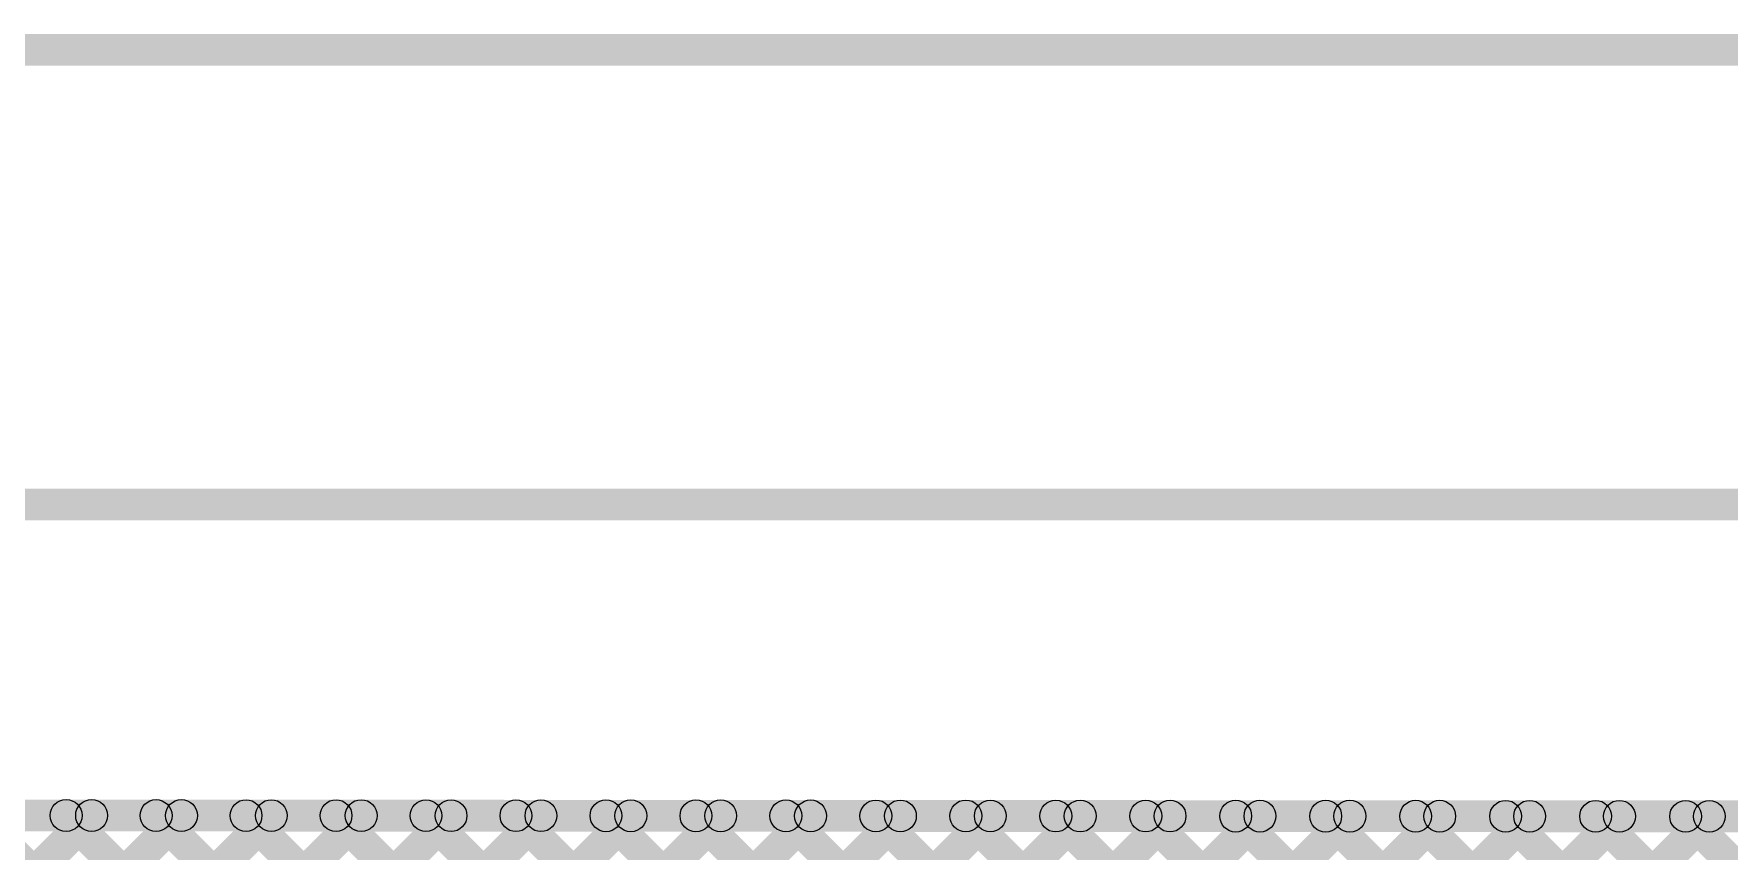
# Model space of a CAD drawing. Header units: millimetres. Extents: x -0.22 to 4.11, y -0.25 to 2.01.
# Drawn here: x 0.298 to 0.831, y 1.734 to 1.991 of the extents above; entities that cross this region are included whole.
import ezdxf

# ---------------------------------------------------------------- set-up
doc = ezdxf.new("R2010")
doc.units = ezdxf.units.MM
doc.header["$MEASUREMENT"] = 0
for name, color, linetype in [('BottomLayer', 5, 'Continuous'), ('Mechanical1', 6, 'Continuous'), ('Mechanical2', 216, 'Continuous'), ('TopLayer', 1, 'Continuous')]:
    doc.layers.add(name, color=color, linetype=linetype)

msp = doc.modelspace()

# ---------------------------------------------------------------- hatches: boundary and pattern name
at = {"layer": 'BottomLayer'}
for points in [[(0.08037, 1.74045), (0.08038, 1.75045), (1.41984, 1.74976), (1.41984, 1.73976)], [(0.08037, 1.74045), (0.08038, 1.75045), (1.41984, 1.74976), (1.41984, 1.73976)], [(0.01407, 1.43644), (0.007, 1.44351), (0.31235, 1.74887), (0.31942, 1.7418)], [(0.01407, 1.43644), (0.007, 1.44351), (0.31235, 1.74887), (0.31942, 1.7418)], [(0.01407, 1.40816), (0.007, 1.41523), (0.34062, 1.74885), (0.34769, 1.74178)], [(0.01407, 1.40816), (0.007, 1.41523), (0.34062, 1.74885), (0.34769, 1.74178)], [(0.01407, 1.37987), (0.007, 1.38694), (0.36889, 1.74884), (0.37596, 1.74177)], [(0.01407, 1.37987), (0.007, 1.38694), (0.36889, 1.74884), (0.37596, 1.74177)], [(0.01407, 1.35159), (0.007, 1.35866), (0.39716, 1.74882), (0.40423, 1.74175)], [(0.01407, 1.35159), (0.007, 1.35866), (0.39716, 1.74882), (0.40423, 1.74175)], [(0.01407, 1.3233), (0.007, 1.33038), (0.42543, 1.74881), (0.4325, 1.74174)], [(0.01407, 1.3233), (0.007, 1.33038), (0.42543, 1.74881), (0.4325, 1.74174)], [(0.01407, 1.29502), (0.007, 1.30209), (0.4537, 1.74879), (0.46077, 1.74172)], [(0.01407, 1.29502), (0.007, 1.30209), (0.4537, 1.74879), (0.46077, 1.74172)], [(0.01407, 1.26674), (0.007, 1.27381), (0.48197, 1.74878), (0.48904, 1.74171)], [(0.01407, 1.26674), (0.007, 1.27381), (0.48197, 1.74878), (0.48904, 1.74171)], [(0.01407, 1.23845), (0.007, 1.24552), (0.51024, 1.74876), (0.51731, 1.74169)], [(0.01407, 1.23845), (0.007, 1.24552), (0.51024, 1.74876), (0.51731, 1.74169)], [(0.01407, 1.21017), (0.007, 1.21724), (0.53851, 1.74875), (0.54558, 1.74168)], [(0.01407, 1.21017), (0.007, 1.21724), (0.53851, 1.74875), (0.54558, 1.74168)], [(0.01407, 1.18188), (0.007, 1.18895), (0.56678, 1.74873), (0.57385, 1.74166)], [(0.01407, 1.18188), (0.007, 1.18895), (0.56678, 1.74873), (0.57385, 1.74166)], [(0.01407, 1.1536), (0.007, 1.16067), (0.59505, 1.74872), (0.60212, 1.74165)], [(0.01407, 1.1536), (0.007, 1.16067), (0.59505, 1.74872), (0.60212, 1.74165)], [(0.01407, 1.12531), (0.007, 1.13239), (0.62332, 1.7487), (0.63039, 1.74163)], [(0.01407, 1.12531), (0.007, 1.13239), (0.62332, 1.7487), (0.63039, 1.74163)], [(0.01407, 1.09703), (0.007, 1.1041), (0.65159, 1.74869), (0.65866, 1.74162)], [(0.01407, 1.09703), (0.007, 1.1041), (0.65159, 1.74869), (0.65866, 1.74162)], [(0.01407, 1.06875), (0.007, 1.07582), (0.67986, 1.74868), (0.68693, 1.7416)], [(0.01407, 1.06875), (0.007, 1.07582), (0.67986, 1.74868), (0.68693, 1.7416)], [(0.01407, 1.04046), (0.007, 1.04753), (0.70812, 1.74866), (0.7152, 1.74159)], [(0.01407, 1.04046), (0.007, 1.04753), (0.70812, 1.74866), (0.7152, 1.74159)], [(0.01407, 1.01218), (0.007, 1.01925), (0.73639, 1.74865), (0.74347, 1.74157)], [(0.01407, 1.01218), (0.007, 1.01925), (0.73639, 1.74865), (0.74347, 1.74157)], [(0.01407, 0.98389), (0.007, 0.99096), (0.76466, 1.74863), (0.77174, 1.74156)], [(0.01407, 0.98389), (0.007, 0.99096), (0.76466, 1.74863), (0.77174, 1.74156)], [(0.27605, 1.74181), (0.28312, 1.74889), (0.56613, 1.46588), (0.55906, 1.45881)], [(0.27605, 1.74181), (0.28312, 1.74889), (0.56613, 1.46588), (0.55906, 1.45881)], [(0.30435, 1.7418), (0.31142, 1.74887), (0.56613, 1.49417), (0.55906, 1.4871)], [(0.30435, 1.7418), (0.31142, 1.74887), (0.56613, 1.49417), (0.55906, 1.4871)], [(0.33265, 1.74178), (0.33972, 1.74886), (0.58914, 1.49944), (0.58206, 1.49237)], [(0.33265, 1.74178), (0.33972, 1.74886), (0.58914, 1.49944), (0.58206, 1.49237)], [(0.36095, 1.74177), (0.36802, 1.74884), (0.61751, 1.49935), (0.61044, 1.49228)], [(0.36095, 1.74177), (0.36802, 1.74884), (0.61751, 1.49935), (0.61044, 1.49228)], [(0.38925, 1.74176), (0.39632, 1.74883), (0.64579, 1.49935), (0.63872, 1.49228)], [(0.38925, 1.74176), (0.39632, 1.74883), (0.64579, 1.49935), (0.63872, 1.49228)], [(0.41755, 1.74174), (0.42462, 1.74881), (0.67408, 1.49935), (0.66701, 1.49228)], [(0.41755, 1.74174), (0.42462, 1.74881), (0.67408, 1.49935), (0.66701, 1.49228)], [(0.44585, 1.74173), (0.45292, 1.7488), (0.74069, 1.46103), (0.73362, 1.45395)], [(0.44585, 1.74173), (0.45292, 1.7488), (0.74069, 1.46103), (0.73362, 1.45395)], [(0.47415, 1.74171), (0.48122, 1.74878), (0.76897, 1.46103), (0.7619, 1.45395)], [(0.47415, 1.74171), (0.48122, 1.74878), (0.76897, 1.46103), (0.7619, 1.45395)], [(0.50244, 1.7417), (0.50952, 1.74877), (0.79726, 1.46103), (0.79019, 1.45395)], [(0.50244, 1.7417), (0.50952, 1.74877), (0.79726, 1.46103), (0.79019, 1.45395)], [(0.51241, 1.45395), (0.50534, 1.46103), (0.79293, 1.74862), (0.8, 1.74155)], [(0.51241, 1.45395), (0.50534, 1.46103), (0.79293, 1.74862), (0.8, 1.74155)], [(0.53074, 1.74168), (0.53781, 1.74875), (0.82554, 1.46103), (0.81847, 1.45395)], [(0.53074, 1.74168), (0.53781, 1.74875), (0.82554, 1.46103), (0.81847, 1.45395)], [(0.55904, 1.74167), (0.56611, 1.74874), (0.85383, 1.46103), (0.84676, 1.45395)], [(0.55904, 1.74167), (0.56611, 1.74874), (0.85383, 1.46103), (0.84676, 1.45395)], [(0.57911, 1.49237), (0.57204, 1.49944), (0.8212, 1.7486), (0.82827, 1.74153)], [(0.57911, 1.49237), (0.57204, 1.49944), (0.8212, 1.7486), (0.82827, 1.74153)], [(0.58734, 1.74165), (0.59441, 1.74872), (0.88211, 1.46103), (0.87504, 1.45395)], [(0.58734, 1.74165), (0.59441, 1.74872), (0.88211, 1.46103), (0.87504, 1.45395)], [(0.61564, 1.74164), (0.62271, 1.74871), (0.9104, 1.46103), (0.90332, 1.45395)], [(0.61564, 1.74164), (0.62271, 1.74871), (0.9104, 1.46103), (0.90332, 1.45395)], [(0.64394, 1.74162), (0.65101, 1.74869), (0.93868, 1.46103), (0.93161, 1.45395)], [(0.64394, 1.74162), (0.65101, 1.74869), (0.93868, 1.46103), (0.93161, 1.45395)], [(0.67224, 1.74161), (0.67931, 1.74868), (0.96696, 1.46103), (0.95989, 1.45395)], [(0.67224, 1.74161), (0.67931, 1.74868), (0.96696, 1.46103), (0.95989, 1.45395)], [(0.70054, 1.74159), (0.70761, 1.74866), (0.99525, 1.46103), (0.98818, 1.45395)], [(0.70054, 1.74159), (0.70761, 1.74866), (0.99525, 1.46103), (0.98818, 1.45395)], [(0.72884, 1.74158), (0.73591, 1.74865), (1.02353, 1.46103), (1.01646, 1.45395)], [(0.72884, 1.74158), (0.73591, 1.74865), (1.02353, 1.46103), (1.01646, 1.45395)], [(0.75714, 1.74156), (0.76421, 1.74864), (1.05182, 1.46103), (1.04475, 1.45395)], [(0.75714, 1.74156), (0.76421, 1.74864), (1.05182, 1.46103), (1.04475, 1.45395)], [(0.78543, 1.74155), (0.79251, 1.74862), (1.0801, 1.46103), (1.07303, 1.45395)], [(0.78543, 1.74155), (0.79251, 1.74862), (1.0801, 1.46103), (1.07303, 1.45395)], [(0.81373, 1.74153), (0.8208, 1.74861), (1.10839, 1.46103), (1.10131, 1.45395)], [(0.81373, 1.74153), (0.8208, 1.74861), (1.10839, 1.46103), (1.10131, 1.45395)]]:
    msp.add_hatch(color=5, dxfattribs=at).paths.add_polyline_path(points)
h = msp.add_hatch(color=5, dxfattribs=at)
edge = h.paths.add_edge_path()
edge.add_arc((0.30789, 1.74534), 0.005, 0, 360)
h = msp.add_hatch(color=5, dxfattribs=at)
edge = h.paths.add_edge_path()
edge.add_arc((0.30789, 1.74534), 0.005, 0, 360)
h = msp.add_hatch(color=5, dxfattribs=at)
edge = h.paths.add_edge_path()
edge.add_arc((0.31589, 1.74533), 0.005, 0, 360)
h = msp.add_hatch(color=5, dxfattribs=at)
edge = h.paths.add_edge_path()
edge.add_arc((0.31589, 1.74533), 0.005, 0, 360)
h = msp.add_hatch(color=5, dxfattribs=at)
edge = h.paths.add_edge_path()
edge.add_arc((0.33619, 1.74532), 0.005, 0, 360)
h = msp.add_hatch(color=5, dxfattribs=at)
edge = h.paths.add_edge_path()
edge.add_arc((0.33619, 1.74532), 0.005, 0, 360)
h = msp.add_hatch(color=5, dxfattribs=at)
edge = h.paths.add_edge_path()
edge.add_arc((0.34416, 1.74532), 0.005, 0, 360)
h = msp.add_hatch(color=5, dxfattribs=at)
edge = h.paths.add_edge_path()
edge.add_arc((0.34416, 1.74532), 0.005, 0, 360)
h = msp.add_hatch(color=5, dxfattribs=at)
edge = h.paths.add_edge_path()
edge.add_arc((0.36449, 1.74531), 0.005, 0, 360)
h = msp.add_hatch(color=5, dxfattribs=at)
edge = h.paths.add_edge_path()
edge.add_arc((0.36449, 1.74531), 0.005, 0, 360)
h = msp.add_hatch(color=5, dxfattribs=at)
edge = h.paths.add_edge_path()
edge.add_arc((0.37243, 1.7453), 0.005, 0, 360)
h = msp.add_hatch(color=5, dxfattribs=at)
edge = h.paths.add_edge_path()
edge.add_arc((0.37243, 1.7453), 0.005, 0, 360)
h = msp.add_hatch(color=5, dxfattribs=at)
edge = h.paths.add_edge_path()
edge.add_arc((0.39278, 1.74529), 0.005, 0, 360)
h = msp.add_hatch(color=5, dxfattribs=at)
edge = h.paths.add_edge_path()
edge.add_arc((0.39278, 1.74529), 0.005, 0, 360)
h = msp.add_hatch(color=5, dxfattribs=at)
edge = h.paths.add_edge_path()
edge.add_arc((0.40069, 1.74529), 0.005, 0, 360)
h = msp.add_hatch(color=5, dxfattribs=at)
edge = h.paths.add_edge_path()
edge.add_arc((0.40069, 1.74529), 0.005, 0, 360)
h = msp.add_hatch(color=5, dxfattribs=at)
edge = h.paths.add_edge_path()
edge.add_arc((0.42108, 1.74528), 0.005, 0, 360)
h = msp.add_hatch(color=5, dxfattribs=at)
edge = h.paths.add_edge_path()
edge.add_arc((0.42108, 1.74528), 0.005, 0, 360)
h = msp.add_hatch(color=5, dxfattribs=at)
edge = h.paths.add_edge_path()
edge.add_arc((0.42896, 1.74527), 0.005, 0, 360)
h = msp.add_hatch(color=5, dxfattribs=at)
edge = h.paths.add_edge_path()
edge.add_arc((0.42896, 1.74527), 0.005, 0, 360)
h = msp.add_hatch(color=5, dxfattribs=at)
edge = h.paths.add_edge_path()
edge.add_arc((0.44938, 1.74526), 0.005, 0, 360)
h = msp.add_hatch(color=5, dxfattribs=at)
edge = h.paths.add_edge_path()
edge.add_arc((0.44938, 1.74526), 0.005, 0, 360)
h = msp.add_hatch(color=5, dxfattribs=at)
edge = h.paths.add_edge_path()
edge.add_arc((0.45723, 1.74526), 0.005, 0, 360)
h = msp.add_hatch(color=5, dxfattribs=at)
edge = h.paths.add_edge_path()
edge.add_arc((0.45723, 1.74526), 0.005, 0, 360)
h = msp.add_hatch(color=5, dxfattribs=at)
edge = h.paths.add_edge_path()
edge.add_arc((0.47768, 1.74525), 0.005, 0, 360)
h = msp.add_hatch(color=5, dxfattribs=at)
edge = h.paths.add_edge_path()
edge.add_arc((0.47768, 1.74525), 0.005, 0, 360)
h = msp.add_hatch(color=5, dxfattribs=at)
edge = h.paths.add_edge_path()
edge.add_arc((0.4855, 1.74524), 0.005, 0, 360)
h = msp.add_hatch(color=5, dxfattribs=at)
edge = h.paths.add_edge_path()
edge.add_arc((0.4855, 1.74524), 0.005, 0, 360)
h = msp.add_hatch(color=5, dxfattribs=at)
edge = h.paths.add_edge_path()
edge.add_arc((0.50598, 1.74523), 0.005, 0, 360)
h = msp.add_hatch(color=5, dxfattribs=at)
edge = h.paths.add_edge_path()
edge.add_arc((0.50598, 1.74523), 0.005, 0, 360)
h = msp.add_hatch(color=5, dxfattribs=at)
edge = h.paths.add_edge_path()
edge.add_arc((0.51377, 1.74523), 0.005, 0, 360)
h = msp.add_hatch(color=5, dxfattribs=at)
edge = h.paths.add_edge_path()
edge.add_arc((0.51377, 1.74523), 0.005, 0, 360)
h = msp.add_hatch(color=5, dxfattribs=at)
edge = h.paths.add_edge_path()
edge.add_arc((0.53428, 1.74522), 0.005, 0, 360)
h = msp.add_hatch(color=5, dxfattribs=at)
edge = h.paths.add_edge_path()
edge.add_arc((0.53428, 1.74522), 0.005, 0, 360)
h = msp.add_hatch(color=5, dxfattribs=at)
edge = h.paths.add_edge_path()
edge.add_arc((0.54204, 1.74521), 0.005, 0, 360)
h = msp.add_hatch(color=5, dxfattribs=at)
edge = h.paths.add_edge_path()
edge.add_arc((0.54204, 1.74521), 0.005, 0, 360)
h = msp.add_hatch(color=5, dxfattribs=at)
edge = h.paths.add_edge_path()
edge.add_arc((0.56258, 1.7452), 0.005, 0, 360)
h = msp.add_hatch(color=5, dxfattribs=at)
edge = h.paths.add_edge_path()
edge.add_arc((0.56258, 1.7452), 0.005, 0, 360)
h = msp.add_hatch(color=5, dxfattribs=at)
edge = h.paths.add_edge_path()
edge.add_arc((0.57031, 1.7452), 0.005, 0, 360)
h = msp.add_hatch(color=5, dxfattribs=at)
edge = h.paths.add_edge_path()
edge.add_arc((0.57031, 1.7452), 0.005, 0, 360)
h = msp.add_hatch(color=5, dxfattribs=at)
edge = h.paths.add_edge_path()
edge.add_arc((0.59088, 1.74519), 0.005, 0, 360)
h = msp.add_hatch(color=5, dxfattribs=at)
edge = h.paths.add_edge_path()
edge.add_arc((0.59088, 1.74519), 0.005, 0, 360)
h = msp.add_hatch(color=5, dxfattribs=at)
edge = h.paths.add_edge_path()
edge.add_arc((0.59858, 1.74518), 0.005, 0, 360)
h = msp.add_hatch(color=5, dxfattribs=at)
edge = h.paths.add_edge_path()
edge.add_arc((0.59858, 1.74518), 0.005, 0, 360)
h = msp.add_hatch(color=5, dxfattribs=at)
edge = h.paths.add_edge_path()
edge.add_arc((0.61918, 1.74517), 0.005, 0, 360)
h = msp.add_hatch(color=5, dxfattribs=at)
edge = h.paths.add_edge_path()
edge.add_arc((0.61918, 1.74517), 0.005, 0, 360)
h = msp.add_hatch(color=5, dxfattribs=at)
edge = h.paths.add_edge_path()
edge.add_arc((0.62685, 1.74517), 0.005, 0, 360)
h = msp.add_hatch(color=5, dxfattribs=at)
edge = h.paths.add_edge_path()
edge.add_arc((0.62685, 1.74517), 0.005, 0, 360)
h = msp.add_hatch(color=5, dxfattribs=at)
edge = h.paths.add_edge_path()
edge.add_arc((0.64748, 1.74516), 0.005, 0, 360)
h = msp.add_hatch(color=5, dxfattribs=at)
edge = h.paths.add_edge_path()
edge.add_arc((0.64748, 1.74516), 0.005, 0, 360)
h = msp.add_hatch(color=5, dxfattribs=at)
edge = h.paths.add_edge_path()
edge.add_arc((0.65512, 1.74515), 0.005, 0, 360)
h = msp.add_hatch(color=5, dxfattribs=at)
edge = h.paths.add_edge_path()
edge.add_arc((0.65512, 1.74515), 0.005, 0, 360)
h = msp.add_hatch(color=5, dxfattribs=at)
edge = h.paths.add_edge_path()
edge.add_arc((0.67577, 1.74514), 0.005, 0, 360)
h = msp.add_hatch(color=5, dxfattribs=at)
edge = h.paths.add_edge_path()
edge.add_arc((0.67577, 1.74514), 0.005, 0, 360)
h = msp.add_hatch(color=5, dxfattribs=at)
edge = h.paths.add_edge_path()
edge.add_arc((0.68339, 1.74514), 0.005, 0, 360)
h = msp.add_hatch(color=5, dxfattribs=at)
edge = h.paths.add_edge_path()
edge.add_arc((0.68339, 1.74514), 0.005, 0, 360)
h = msp.add_hatch(color=5, dxfattribs=at)
edge = h.paths.add_edge_path()
edge.add_arc((0.70407, 1.74513), 0.005, 0, 360)
h = msp.add_hatch(color=5, dxfattribs=at)
edge = h.paths.add_edge_path()
edge.add_arc((0.70407, 1.74513), 0.005, 0, 360)
h = msp.add_hatch(color=5, dxfattribs=at)
edge = h.paths.add_edge_path()
edge.add_arc((0.71166, 1.74513), 0.005, 0, 360)
h = msp.add_hatch(color=5, dxfattribs=at)
edge = h.paths.add_edge_path()
edge.add_arc((0.71166, 1.74513), 0.005, 0, 360)
h = msp.add_hatch(color=5, dxfattribs=at)
edge = h.paths.add_edge_path()
edge.add_arc((0.73237, 1.74511), 0.005, 0, 360)
h = msp.add_hatch(color=5, dxfattribs=at)
edge = h.paths.add_edge_path()
edge.add_arc((0.73237, 1.74511), 0.005, 0, 360)
h = msp.add_hatch(color=5, dxfattribs=at)
edge = h.paths.add_edge_path()
edge.add_arc((0.73993, 1.74511), 0.005, 0, 360)
h = msp.add_hatch(color=5, dxfattribs=at)
edge = h.paths.add_edge_path()
edge.add_arc((0.73993, 1.74511), 0.005, 0, 360)
h = msp.add_hatch(color=5, dxfattribs=at)
edge = h.paths.add_edge_path()
edge.add_arc((0.76067, 1.7451), 0.005, 0, 360)
h = msp.add_hatch(color=5, dxfattribs=at)
edge = h.paths.add_edge_path()
edge.add_arc((0.76067, 1.7451), 0.005, 0, 360)
h = msp.add_hatch(color=5, dxfattribs=at)
edge = h.paths.add_edge_path()
edge.add_arc((0.7682, 1.7451), 0.005, 0, 360)
h = msp.add_hatch(color=5, dxfattribs=at)
edge = h.paths.add_edge_path()
edge.add_arc((0.7682, 1.7451), 0.005, 0, 360)
h = msp.add_hatch(color=5, dxfattribs=at)
edge = h.paths.add_edge_path()
edge.add_arc((0.78897, 1.74508), 0.005, 0, 360)
h = msp.add_hatch(color=5, dxfattribs=at)
edge = h.paths.add_edge_path()
edge.add_arc((0.78897, 1.74508), 0.005, 0, 360)
h = msp.add_hatch(color=5, dxfattribs=at)
edge = h.paths.add_edge_path()
edge.add_arc((0.79647, 1.74508), 0.005, 0, 360)
h = msp.add_hatch(color=5, dxfattribs=at)
edge = h.paths.add_edge_path()
edge.add_arc((0.79647, 1.74508), 0.005, 0, 360)
h = msp.add_hatch(color=5, dxfattribs=at)
edge = h.paths.add_edge_path()
edge.add_arc((0.81727, 1.74507), 0.005, 0, 360)
h = msp.add_hatch(color=5, dxfattribs=at)
edge = h.paths.add_edge_path()
edge.add_arc((0.81727, 1.74507), 0.005, 0, 360)
h = msp.add_hatch(color=5, dxfattribs=at)
edge = h.paths.add_edge_path()
edge.add_arc((0.82474, 1.74507), 0.005, 0, 360)
h = msp.add_hatch(color=5, dxfattribs=at)
edge = h.paths.add_edge_path()
edge.add_arc((0.82474, 1.74507), 0.005, 0, 360)
at = {"layer": 'Mechanical1'}
msp.add_hatch(color=6, dxfattribs=at).paths.add_polyline_path([(-0.0904, 1.98113), (-0.0904, 1.99113), (1.58019, 1.99113), (1.58019, 1.98113)])
at = {"layer": 'Mechanical2'}
msp.add_hatch(color=216, dxfattribs=at).paths.add_polyline_path([(-0.0904, 1.83813), (-0.0904, 1.84813), (3.8946, 1.84813), (3.8946, 1.83813)])
at = {"layer": 'TopLayer'}
for points in [[(0.08037, 1.74045), (0.08038, 1.75045), (1.42417, 1.74975), (1.42417, 1.73975)], [(0.08037, 1.74045), (0.08038, 1.75045), (1.42417, 1.74975), (1.42417, 1.73975)], [(0.01407, 1.35159), (0.007, 1.35866), (0.39716, 1.74882), (0.40423, 1.74175)], [(0.01407, 1.35159), (0.007, 1.35866), (0.39716, 1.74882), (0.40423, 1.74175)], [(0.01407, 1.3233), (0.007, 1.33038), (0.42543, 1.74881), (0.4325, 1.74174)], [(0.01407, 1.3233), (0.007, 1.33038), (0.42543, 1.74881), (0.4325, 1.74174)], [(0.01407, 1.1536), (0.007, 1.16067), (0.59505, 1.74872), (0.60212, 1.74165)], [(0.01407, 1.1536), (0.007, 1.16067), (0.59505, 1.74872), (0.60212, 1.74165)], [(0.01407, 1.12531), (0.007, 1.13239), (0.62332, 1.7487), (0.63039, 1.74163)], [(0.01407, 1.12531), (0.007, 1.13239), (0.62332, 1.7487), (0.63039, 1.74163)], [(0.01407, 1.09703), (0.007, 1.1041), (0.65159, 1.74869), (0.65866, 1.74162)], [(0.01407, 1.09703), (0.007, 1.1041), (0.65159, 1.74869), (0.65866, 1.74162)], [(0.01407, 1.06875), (0.007, 1.07582), (0.67986, 1.74868), (0.68693, 1.7416)], [(0.01407, 1.06875), (0.007, 1.07582), (0.67986, 1.74868), (0.68693, 1.7416)], [(0.01407, 1.04046), (0.007, 1.04753), (0.70812, 1.74866), (0.7152, 1.74159)], [(0.01407, 1.04046), (0.007, 1.04753), (0.70812, 1.74866), (0.7152, 1.74159)], [(0.01407, 1.01218), (0.007, 1.01925), (0.73639, 1.74865), (0.74347, 1.74157)], [(0.01407, 1.01218), (0.007, 1.01925), (0.73639, 1.74865), (0.74347, 1.74157)], [(0.03332, 1.31427), (0.02625, 1.32134), (0.4537, 1.74879), (0.46077, 1.74172)], [(0.03332, 1.31427), (0.02625, 1.32134), (0.4537, 1.74879), (0.46077, 1.74172)], [(0.0616, 1.31427), (0.05453, 1.32134), (0.48197, 1.74878), (0.48904, 1.74171)], [(0.0616, 1.31427), (0.05453, 1.32134), (0.48197, 1.74878), (0.48904, 1.74171)], [(0.07285, 1.49522), (0.06578, 1.50229), (0.31235, 1.74887), (0.31942, 1.7418)], [(0.07285, 1.49522), (0.06578, 1.50229), (0.31235, 1.74887), (0.31942, 1.7418)], [(0.07285, 1.46694), (0.06578, 1.47401), (0.34062, 1.74885), (0.34769, 1.74178)], [(0.07285, 1.46694), (0.06578, 1.47401), (0.34062, 1.74885), (0.34769, 1.74178)], [(0.07285, 1.43865), (0.06578, 1.44572), (0.36889, 1.74884), (0.37596, 1.74177)], [(0.07285, 1.43865), (0.06578, 1.44572), (0.36889, 1.74884), (0.37596, 1.74177)], [(0.07285, 1.29723), (0.06578, 1.3043), (0.51024, 1.74876), (0.51731, 1.74169)], [(0.07285, 1.29723), (0.06578, 1.3043), (0.51024, 1.74876), (0.51731, 1.74169)], [(0.07285, 1.26895), (0.06578, 1.27602), (0.53851, 1.74875), (0.54558, 1.74168)], [(0.07285, 1.26895), (0.06578, 1.27602), (0.53851, 1.74875), (0.54558, 1.74168)], [(0.07285, 1.24066), (0.06578, 1.24773), (0.56678, 1.74873), (0.57385, 1.74166)], [(0.07285, 1.24066), (0.06578, 1.24773), (0.56678, 1.74873), (0.57385, 1.74166)], [(0.27605, 1.74181), (0.28312, 1.74889), (0.52129, 1.51072), (0.51422, 1.50365)], [(0.27605, 1.74181), (0.28312, 1.74889), (0.52129, 1.51072), (0.51422, 1.50365)], [(0.30435, 1.7418), (0.31142, 1.74887), (0.5421, 1.51819), (0.53503, 1.51112)], [(0.30435, 1.7418), (0.31142, 1.74887), (0.5421, 1.51819), (0.53503, 1.51112)], [(0.33265, 1.74178), (0.33972, 1.74886), (0.57039, 1.51819), (0.56332, 1.51112)], [(0.33265, 1.74178), (0.33972, 1.74886), (0.57039, 1.51819), (0.56332, 1.51112)], [(0.36095, 1.74177), (0.36802, 1.74884), (0.59867, 1.51819), (0.5916, 1.51112)], [(0.36095, 1.74177), (0.36802, 1.74884), (0.59867, 1.51819), (0.5916, 1.51112)], [(0.38925, 1.74176), (0.39632, 1.74883), (0.62696, 1.51819), (0.61988, 1.51112)], [(0.38925, 1.74176), (0.39632, 1.74883), (0.62696, 1.51819), (0.61988, 1.51112)], [(0.41755, 1.74174), (0.42462, 1.74881), (0.65524, 1.51819), (0.64817, 1.51112)], [(0.41755, 1.74174), (0.42462, 1.74881), (0.65524, 1.51819), (0.64817, 1.51112)], [(0.44585, 1.74173), (0.45292, 1.7488), (0.70205, 1.49966), (0.69498, 1.49259)], [(0.44585, 1.74173), (0.45292, 1.7488), (0.70205, 1.49966), (0.69498, 1.49259)], [(0.47415, 1.74171), (0.48122, 1.74878), (0.73034, 1.49966), (0.72326, 1.49259)], [(0.47415, 1.74171), (0.48122, 1.74878), (0.73034, 1.49966), (0.72326, 1.49259)], [(0.50244, 1.7417), (0.50952, 1.74877), (0.75862, 1.49966), (0.75155, 1.49259)], [(0.50244, 1.7417), (0.50952, 1.74877), (0.75862, 1.49966), (0.75155, 1.49259)], [(0.53074, 1.74168), (0.53781, 1.74875), (0.7869, 1.49966), (0.77983, 1.49259)], [(0.53074, 1.74168), (0.53781, 1.74875), (0.7869, 1.49966), (0.77983, 1.49259)], [(0.54129, 1.51112), (0.53422, 1.51819), (0.76466, 1.74863), (0.77174, 1.74156)], [(0.54129, 1.51112), (0.53422, 1.51819), (0.76466, 1.74863), (0.77174, 1.74156)], [(0.55904, 1.74167), (0.56611, 1.74874), (0.81519, 1.49966), (0.80812, 1.49259)], [(0.55904, 1.74167), (0.56611, 1.74874), (0.81519, 1.49966), (0.80812, 1.49259)], [(0.56958, 1.51112), (0.56251, 1.51819), (0.79293, 1.74862), (0.8, 1.74155)], [(0.56958, 1.51112), (0.56251, 1.51819), (0.79293, 1.74862), (0.8, 1.74155)], [(0.58734, 1.74165), (0.59441, 1.74872), (0.84347, 1.49966), (0.8364, 1.49259)], [(0.58734, 1.74165), (0.59441, 1.74872), (0.84347, 1.49966), (0.8364, 1.49259)], [(0.59786, 1.51112), (0.59079, 1.51819), (0.8212, 1.7486), (0.82827, 1.74153)], [(0.59786, 1.51112), (0.59079, 1.51819), (0.8212, 1.7486), (0.82827, 1.74153)], [(0.61564, 1.74164), (0.62271, 1.74871), (0.87176, 1.49966), (0.86469, 1.49259)], [(0.61564, 1.74164), (0.62271, 1.74871), (0.87176, 1.49966), (0.86469, 1.49259)], [(0.64394, 1.74162), (0.65101, 1.74869), (0.90004, 1.49966), (0.89297, 1.49259)], [(0.64394, 1.74162), (0.65101, 1.74869), (0.90004, 1.49966), (0.89297, 1.49259)], [(0.67224, 1.74161), (0.67931, 1.74868), (0.92833, 1.49966), (0.92125, 1.49259)], [(0.67224, 1.74161), (0.67931, 1.74868), (0.92833, 1.49966), (0.92125, 1.49259)], [(0.70054, 1.74159), (0.70761, 1.74866), (0.95661, 1.49966), (0.94954, 1.49259)], [(0.70054, 1.74159), (0.70761, 1.74866), (0.95661, 1.49966), (0.94954, 1.49259)], [(0.72884, 1.74158), (0.73591, 1.74865), (0.98489, 1.49966), (0.97782, 1.49259)], [(0.72884, 1.74158), (0.73591, 1.74865), (0.98489, 1.49966), (0.97782, 1.49259)], [(0.75714, 1.74156), (0.76421, 1.74864), (1.01318, 1.49966), (1.00611, 1.49259)], [(0.75714, 1.74156), (0.76421, 1.74864), (1.01318, 1.49966), (1.00611, 1.49259)], [(0.78543, 1.74155), (0.79251, 1.74862), (1.04146, 1.49966), (1.03439, 1.49259)], [(0.78543, 1.74155), (0.79251, 1.74862), (1.04146, 1.49966), (1.03439, 1.49259)], [(0.81373, 1.74153), (0.8208, 1.74861), (1.06975, 1.49966), (1.06268, 1.49259)], [(0.81373, 1.74153), (0.8208, 1.74861), (1.06975, 1.49966), (1.06268, 1.49259)]]:
    msp.add_hatch(color=1, dxfattribs=at).paths.add_polyline_path(points)
h = msp.add_hatch(color=1, dxfattribs=at)
edge = h.paths.add_edge_path()
edge.add_arc((0.30789, 1.74534), 0.005, 0, 360)
h = msp.add_hatch(color=1, dxfattribs=at)
edge = h.paths.add_edge_path()
edge.add_arc((0.30789, 1.74534), 0.005, 0, 360)
h = msp.add_hatch(color=1, dxfattribs=at)
edge = h.paths.add_edge_path()
edge.add_arc((0.31589, 1.74533), 0.005, 0, 360)
h = msp.add_hatch(color=1, dxfattribs=at)
edge = h.paths.add_edge_path()
edge.add_arc((0.31589, 1.74533), 0.005, 0, 360)
h = msp.add_hatch(color=1, dxfattribs=at)
edge = h.paths.add_edge_path()
edge.add_arc((0.33619, 1.74532), 0.005, 0, 360)
h = msp.add_hatch(color=1, dxfattribs=at)
edge = h.paths.add_edge_path()
edge.add_arc((0.33619, 1.74532), 0.005, 0, 360)
h = msp.add_hatch(color=1, dxfattribs=at)
edge = h.paths.add_edge_path()
edge.add_arc((0.34416, 1.74532), 0.005, 0, 360)
h = msp.add_hatch(color=1, dxfattribs=at)
edge = h.paths.add_edge_path()
edge.add_arc((0.34416, 1.74532), 0.005, 0, 360)
h = msp.add_hatch(color=1, dxfattribs=at)
edge = h.paths.add_edge_path()
edge.add_arc((0.36449, 1.74531), 0.005, 0, 360)
h = msp.add_hatch(color=1, dxfattribs=at)
edge = h.paths.add_edge_path()
edge.add_arc((0.36449, 1.74531), 0.005, 0, 360)
h = msp.add_hatch(color=1, dxfattribs=at)
edge = h.paths.add_edge_path()
edge.add_arc((0.37243, 1.7453), 0.005, 0, 360)
h = msp.add_hatch(color=1, dxfattribs=at)
edge = h.paths.add_edge_path()
edge.add_arc((0.37243, 1.7453), 0.005, 0, 360)
h = msp.add_hatch(color=1, dxfattribs=at)
edge = h.paths.add_edge_path()
edge.add_arc((0.39278, 1.74529), 0.005, 0, 360)
h = msp.add_hatch(color=1, dxfattribs=at)
edge = h.paths.add_edge_path()
edge.add_arc((0.39278, 1.74529), 0.005, 0, 360)
h = msp.add_hatch(color=1, dxfattribs=at)
edge = h.paths.add_edge_path()
edge.add_arc((0.4007, 1.74529), 0.005, 0, 360)
h = msp.add_hatch(color=1, dxfattribs=at)
edge = h.paths.add_edge_path()
edge.add_arc((0.4007, 1.74529), 0.005, 0, 360)
h = msp.add_hatch(color=1, dxfattribs=at)
edge = h.paths.add_edge_path()
edge.add_arc((0.42108, 1.74528), 0.005, 0, 360)
h = msp.add_hatch(color=1, dxfattribs=at)
edge = h.paths.add_edge_path()
edge.add_arc((0.42108, 1.74528), 0.005, 0, 360)
h = msp.add_hatch(color=1, dxfattribs=at)
edge = h.paths.add_edge_path()
edge.add_arc((0.42896, 1.74527), 0.005, 0, 360)
h = msp.add_hatch(color=1, dxfattribs=at)
edge = h.paths.add_edge_path()
edge.add_arc((0.42896, 1.74527), 0.005, 0, 360)
h = msp.add_hatch(color=1, dxfattribs=at)
edge = h.paths.add_edge_path()
edge.add_arc((0.44938, 1.74526), 0.005, 0, 360)
h = msp.add_hatch(color=1, dxfattribs=at)
edge = h.paths.add_edge_path()
edge.add_arc((0.44938, 1.74526), 0.005, 0, 360)
h = msp.add_hatch(color=1, dxfattribs=at)
edge = h.paths.add_edge_path()
edge.add_arc((0.45723, 1.74526), 0.005, 0, 360)
h = msp.add_hatch(color=1, dxfattribs=at)
edge = h.paths.add_edge_path()
edge.add_arc((0.45723, 1.74526), 0.005, 0, 360)
h = msp.add_hatch(color=1, dxfattribs=at)
edge = h.paths.add_edge_path()
edge.add_arc((0.47768, 1.74525), 0.005, 0, 360)
h = msp.add_hatch(color=1, dxfattribs=at)
edge = h.paths.add_edge_path()
edge.add_arc((0.47768, 1.74525), 0.005, 0, 360)
h = msp.add_hatch(color=1, dxfattribs=at)
edge = h.paths.add_edge_path()
edge.add_arc((0.4855, 1.74524), 0.005, 0, 360)
h = msp.add_hatch(color=1, dxfattribs=at)
edge = h.paths.add_edge_path()
edge.add_arc((0.4855, 1.74524), 0.005, 0, 360)
h = msp.add_hatch(color=1, dxfattribs=at)
edge = h.paths.add_edge_path()
edge.add_arc((0.50598, 1.74523), 0.005, 0, 360)
h = msp.add_hatch(color=1, dxfattribs=at)
edge = h.paths.add_edge_path()
edge.add_arc((0.50598, 1.74523), 0.005, 0, 360)
h = msp.add_hatch(color=1, dxfattribs=at)
edge = h.paths.add_edge_path()
edge.add_arc((0.51377, 1.74523), 0.005, 0, 360)
h = msp.add_hatch(color=1, dxfattribs=at)
edge = h.paths.add_edge_path()
edge.add_arc((0.51377, 1.74523), 0.005, 0, 360)
h = msp.add_hatch(color=1, dxfattribs=at)
edge = h.paths.add_edge_path()
edge.add_arc((0.53428, 1.74522), 0.005, 0, 360)
h = msp.add_hatch(color=1, dxfattribs=at)
edge = h.paths.add_edge_path()
edge.add_arc((0.53428, 1.74522), 0.005, 0, 360)
h = msp.add_hatch(color=1, dxfattribs=at)
edge = h.paths.add_edge_path()
edge.add_arc((0.54204, 1.74521), 0.005, 0, 360)
h = msp.add_hatch(color=1, dxfattribs=at)
edge = h.paths.add_edge_path()
edge.add_arc((0.54204, 1.74521), 0.005, 0, 360)
h = msp.add_hatch(color=1, dxfattribs=at)
edge = h.paths.add_edge_path()
edge.add_arc((0.56258, 1.7452), 0.005, 0, 360)
h = msp.add_hatch(color=1, dxfattribs=at)
edge = h.paths.add_edge_path()
edge.add_arc((0.56258, 1.7452), 0.005, 0, 360)
h = msp.add_hatch(color=1, dxfattribs=at)
edge = h.paths.add_edge_path()
edge.add_arc((0.57031, 1.7452), 0.005, 0, 360)
h = msp.add_hatch(color=1, dxfattribs=at)
edge = h.paths.add_edge_path()
edge.add_arc((0.57031, 1.7452), 0.005, 0, 360)
h = msp.add_hatch(color=1, dxfattribs=at)
edge = h.paths.add_edge_path()
edge.add_arc((0.59088, 1.74519), 0.005, 0, 360)
h = msp.add_hatch(color=1, dxfattribs=at)
edge = h.paths.add_edge_path()
edge.add_arc((0.59088, 1.74519), 0.005, 0, 360)
h = msp.add_hatch(color=1, dxfattribs=at)
edge = h.paths.add_edge_path()
edge.add_arc((0.59858, 1.74518), 0.005, 0, 360)
h = msp.add_hatch(color=1, dxfattribs=at)
edge = h.paths.add_edge_path()
edge.add_arc((0.59858, 1.74518), 0.005, 0, 360)
h = msp.add_hatch(color=1, dxfattribs=at)
edge = h.paths.add_edge_path()
edge.add_arc((0.61918, 1.74517), 0.005, 0, 360)
h = msp.add_hatch(color=1, dxfattribs=at)
edge = h.paths.add_edge_path()
edge.add_arc((0.61918, 1.74517), 0.005, 0, 360)
h = msp.add_hatch(color=1, dxfattribs=at)
edge = h.paths.add_edge_path()
edge.add_arc((0.62685, 1.74517), 0.005, 0, 360)
h = msp.add_hatch(color=1, dxfattribs=at)
edge = h.paths.add_edge_path()
edge.add_arc((0.62685, 1.74517), 0.005, 0, 360)
h = msp.add_hatch(color=1, dxfattribs=at)
edge = h.paths.add_edge_path()
edge.add_arc((0.64748, 1.74516), 0.005, 0, 360)
h = msp.add_hatch(color=1, dxfattribs=at)
edge = h.paths.add_edge_path()
edge.add_arc((0.64748, 1.74516), 0.005, 0, 360)
h = msp.add_hatch(color=1, dxfattribs=at)
edge = h.paths.add_edge_path()
edge.add_arc((0.65512, 1.74515), 0.005, 0, 360)
h = msp.add_hatch(color=1, dxfattribs=at)
edge = h.paths.add_edge_path()
edge.add_arc((0.65512, 1.74515), 0.005, 0, 360)
h = msp.add_hatch(color=1, dxfattribs=at)
edge = h.paths.add_edge_path()
edge.add_arc((0.67577, 1.74514), 0.005, 0, 360)
h = msp.add_hatch(color=1, dxfattribs=at)
edge = h.paths.add_edge_path()
edge.add_arc((0.67577, 1.74514), 0.005, 0, 360)
h = msp.add_hatch(color=1, dxfattribs=at)
edge = h.paths.add_edge_path()
edge.add_arc((0.68339, 1.74514), 0.005, 0, 360)
h = msp.add_hatch(color=1, dxfattribs=at)
edge = h.paths.add_edge_path()
edge.add_arc((0.68339, 1.74514), 0.005, 0, 360)
h = msp.add_hatch(color=1, dxfattribs=at)
edge = h.paths.add_edge_path()
edge.add_arc((0.70407, 1.74513), 0.005, 0, 360)
h = msp.add_hatch(color=1, dxfattribs=at)
edge = h.paths.add_edge_path()
edge.add_arc((0.70407, 1.74513), 0.005, 0, 360)
h = msp.add_hatch(color=1, dxfattribs=at)
edge = h.paths.add_edge_path()
edge.add_arc((0.71166, 1.74513), 0.005, 0, 360)
h = msp.add_hatch(color=1, dxfattribs=at)
edge = h.paths.add_edge_path()
edge.add_arc((0.71166, 1.74513), 0.005, 0, 360)
h = msp.add_hatch(color=1, dxfattribs=at)
edge = h.paths.add_edge_path()
edge.add_arc((0.73237, 1.74511), 0.005, 0, 360)
h = msp.add_hatch(color=1, dxfattribs=at)
edge = h.paths.add_edge_path()
edge.add_arc((0.73237, 1.74511), 0.005, 0, 360)
h = msp.add_hatch(color=1, dxfattribs=at)
edge = h.paths.add_edge_path()
edge.add_arc((0.73993, 1.74511), 0.005, 0, 360)
h = msp.add_hatch(color=1, dxfattribs=at)
edge = h.paths.add_edge_path()
edge.add_arc((0.73993, 1.74511), 0.005, 0, 360)
h = msp.add_hatch(color=1, dxfattribs=at)
edge = h.paths.add_edge_path()
edge.add_arc((0.76067, 1.7451), 0.005, 0, 360)
h = msp.add_hatch(color=1, dxfattribs=at)
edge = h.paths.add_edge_path()
edge.add_arc((0.76067, 1.7451), 0.005, 0, 360)
h = msp.add_hatch(color=1, dxfattribs=at)
edge = h.paths.add_edge_path()
edge.add_arc((0.7682, 1.7451), 0.005, 0, 360)
h = msp.add_hatch(color=1, dxfattribs=at)
edge = h.paths.add_edge_path()
edge.add_arc((0.7682, 1.7451), 0.005, 0, 360)
h = msp.add_hatch(color=1, dxfattribs=at)
edge = h.paths.add_edge_path()
edge.add_arc((0.78897, 1.74508), 0.005, 0, 360)
h = msp.add_hatch(color=1, dxfattribs=at)
edge = h.paths.add_edge_path()
edge.add_arc((0.78897, 1.74508), 0.005, 0, 360)
h = msp.add_hatch(color=1, dxfattribs=at)
edge = h.paths.add_edge_path()
edge.add_arc((0.79647, 1.74508), 0.005, 0, 360)
h = msp.add_hatch(color=1, dxfattribs=at)
edge = h.paths.add_edge_path()
edge.add_arc((0.79647, 1.74508), 0.005, 0, 360)
h = msp.add_hatch(color=1, dxfattribs=at)
edge = h.paths.add_edge_path()
edge.add_arc((0.81727, 1.74507), 0.005, 0, 360)
h = msp.add_hatch(color=1, dxfattribs=at)
edge = h.paths.add_edge_path()
edge.add_arc((0.81727, 1.74507), 0.005, 0, 360)
h = msp.add_hatch(color=1, dxfattribs=at)
edge = h.paths.add_edge_path()
edge.add_arc((0.82474, 1.74507), 0.005, 0, 360)
h = msp.add_hatch(color=1, dxfattribs=at)
edge = h.paths.add_edge_path()
edge.add_arc((0.82474, 1.74507), 0.005, 0, 360)

# ---------------------------------------------------------------- linework, layer by layer
at = {"layer": 'BottomLayer'}
for centre in [(0.30789, 1.74534), (0.30789, 1.74534), (0.31589, 1.74533), (0.31589, 1.74533), (0.33619, 1.74532), (0.33619, 1.74532), (0.34416, 1.74532), (0.34416, 1.74532), (0.36449, 1.74531), (0.36449, 1.74531), (0.37243, 1.7453), (0.37243, 1.7453), (0.39278, 1.74529), (0.39278, 1.74529), (0.40069, 1.74529), (0.40069, 1.74529), (0.42108, 1.74528), (0.42108, 1.74528), (0.42896, 1.74527), (0.42896, 1.74527), (0.44938, 1.74526), (0.44938, 1.74526), (0.45723, 1.74526), (0.45723, 1.74526), (0.47768, 1.74525), (0.47768, 1.74525), (0.4855, 1.74524), (0.4855, 1.74524), (0.50598, 1.74523), (0.50598, 1.74523), (0.51377, 1.74523), (0.51377, 1.74523), (0.53428, 1.74522), (0.53428, 1.74522), (0.54204, 1.74521), (0.54204, 1.74521), (0.56258, 1.7452), (0.56258, 1.7452), (0.57031, 1.7452), (0.57031, 1.7452), (0.59088, 1.74519), (0.59088, 1.74519), (0.59858, 1.74518), (0.59858, 1.74518), (0.61918, 1.74517), (0.61918, 1.74517), (0.62685, 1.74517), (0.62685, 1.74517), (0.64748, 1.74516), (0.64748, 1.74516), (0.65512, 1.74515), (0.65512, 1.74515), (0.67577, 1.74514), (0.67577, 1.74514), (0.68339, 1.74514), (0.68339, 1.74514), (0.70407, 1.74513), (0.70407, 1.74513), (0.71166, 1.74513), (0.71166, 1.74513), (0.73237, 1.74511), (0.73237, 1.74511), (0.73993, 1.74511), (0.73993, 1.74511), (0.76067, 1.7451), (0.76067, 1.7451), (0.7682, 1.7451), (0.7682, 1.7451), (0.78897, 1.74508), (0.78897, 1.74508), (0.79647, 1.74508), (0.79647, 1.74508), (0.81727, 1.74507), (0.81727, 1.74507), (0.82474, 1.74507), (0.82474, 1.74507)]:
    msp.add_circle(centre, 0.005, dxfattribs=at)
at = {"layer": 'TopLayer'}
for centre in [(0.30789, 1.74534), (0.30789, 1.74534), (0.31589, 1.74533), (0.31589, 1.74533), (0.33619, 1.74532), (0.33619, 1.74532), (0.34416, 1.74532), (0.34416, 1.74532), (0.36449, 1.74531), (0.36449, 1.74531), (0.37243, 1.7453), (0.37243, 1.7453), (0.39278, 1.74529), (0.39278, 1.74529), (0.4007, 1.74529), (0.4007, 1.74529), (0.42108, 1.74528), (0.42108, 1.74528), (0.42896, 1.74527), (0.42896, 1.74527), (0.44938, 1.74526), (0.44938, 1.74526), (0.45723, 1.74526), (0.45723, 1.74526), (0.47768, 1.74525), (0.47768, 1.74525), (0.4855, 1.74524), (0.4855, 1.74524), (0.50598, 1.74523), (0.50598, 1.74523), (0.51377, 1.74523), (0.51377, 1.74523), (0.53428, 1.74522), (0.53428, 1.74522), (0.54204, 1.74521), (0.54204, 1.74521), (0.56258, 1.7452), (0.56258, 1.7452), (0.57031, 1.7452), (0.57031, 1.7452), (0.59088, 1.74519), (0.59088, 1.74519), (0.59858, 1.74518), (0.59858, 1.74518), (0.61918, 1.74517), (0.61918, 1.74517), (0.62685, 1.74517), (0.62685, 1.74517), (0.64748, 1.74516), (0.64748, 1.74516), (0.65512, 1.74515), (0.65512, 1.74515), (0.67577, 1.74514), (0.67577, 1.74514), (0.68339, 1.74514), (0.68339, 1.74514), (0.70407, 1.74513), (0.70407, 1.74513), (0.71166, 1.74513), (0.71166, 1.74513), (0.73237, 1.74511), (0.73237, 1.74511), (0.73993, 1.74511), (0.73993, 1.74511), (0.76067, 1.7451), (0.76067, 1.7451), (0.7682, 1.7451), (0.7682, 1.7451), (0.78897, 1.74508), (0.78897, 1.74508), (0.79647, 1.74508), (0.79647, 1.74508), (0.81727, 1.74507), (0.81727, 1.74507), (0.82474, 1.74507), (0.82474, 1.74507)]:
    msp.add_circle(centre, 0.005, dxfattribs=at)

doc.saveas('drawing.dxf')
